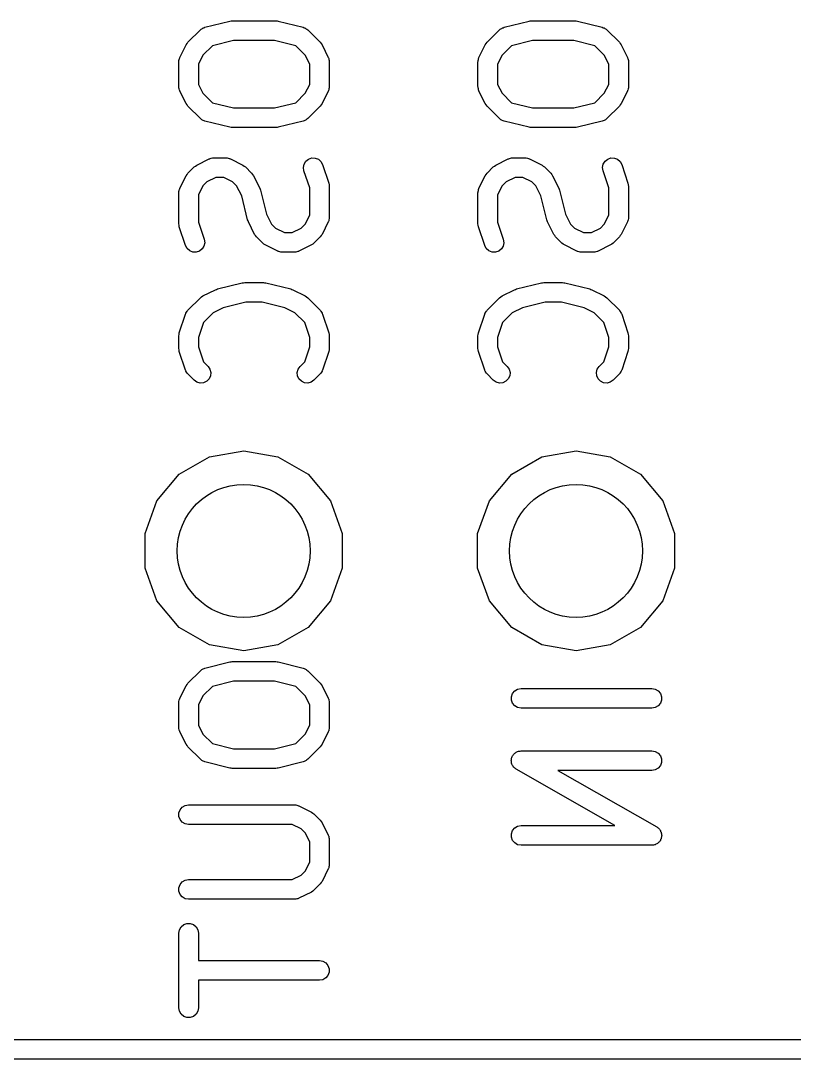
# Model space of a CAD drawing. Extents: x 25 to 326, y -201 to -21.
# Drawn here: x 69.42 to 75.33, y -52.14 to -44.21 of the extents above; entities that cross this region are included whole.
import ezdxf

# ---------------------------------------------------------------- set-up
doc = ezdxf.new("R2010")
doc.units = 0
doc.header["$MEASUREMENT"] = 0
doc.layers.add('BLACK', color=7, linetype='CONTINUOUS')

msp = doc.modelspace()

# ---------------------------------------------------------------- linework, layer by layer
at = {"layer": 'Black'}
for p, q in [((71.0237, -44.2071), (71.0327, -44.2055)), ((71.0327, -44.2055), (71.366, -44.2055)), ((71.366, -44.2055), (71.3751, -44.2071)), ((73.3097, -44.2071), (73.3187, -44.2055)), ((73.3187, -44.2055), (73.652, -44.2055)), ((73.652, -44.2055), (73.6611, -44.2071)), ((70.694, -44.3703), (70.7892, -44.2751)), ((70.7892, -44.2751), (70.7951, -44.2709)), ((70.7951, -44.2709), (70.8003, -44.2659)), ((70.8003, -44.2659), (70.8057, -44.2635)), ((70.8057, -44.2635), (70.8105, -44.2601)), ((70.8105, -44.2601), (70.8175, -44.2583)), ((70.8175, -44.2583), (70.824, -44.2553)), ((70.824, -44.2553), (71.0145, -44.2077)), ((71.0145, -44.2077), (71.0237, -44.2071)), ((71.3751, -44.2071), (71.3842, -44.2077)), ((71.3842, -44.2077), (71.5747, -44.2553)), ((71.5747, -44.2553), (71.5813, -44.2583)), ((71.5813, -44.2583), (71.5882, -44.2601)), ((71.5882, -44.2601), (71.5931, -44.2635)), ((71.5931, -44.2635), (71.5985, -44.2659)), ((71.5985, -44.2659), (71.6037, -44.2709)), ((71.6037, -44.2709), (71.6096, -44.2751)), ((71.6096, -44.2751), (71.7048, -44.3703)), ((72.98, -44.3703), (73.0752, -44.2751)), ((73.0752, -44.2751), (73.0811, -44.2709)), ((73.0811, -44.2709), (73.0863, -44.2659)), ((73.0863, -44.2659), (73.0917, -44.2635)), ((73.0917, -44.2635), (73.0965, -44.2601)), ((73.0965, -44.2601), (73.1035, -44.2583)), ((73.1035, -44.2583), (73.11, -44.2553)), ((73.11, -44.2553), (73.3005, -44.2077)), ((73.3005, -44.2077), (73.3097, -44.2071)), ((73.6611, -44.2071), (73.6702, -44.2077)), ((73.6702, -44.2077), (73.8607, -44.2553)), ((73.8607, -44.2553), (73.8673, -44.2583)), ((73.8673, -44.2583), (73.8742, -44.2601)), ((73.8742, -44.2601), (73.8791, -44.2635)), ((73.8791, -44.2635), (73.8845, -44.2659)), ((73.8845, -44.2659), (73.8897, -44.2709)), ((73.8897, -44.2709), (73.8956, -44.2751)), ((73.8956, -44.2751), (73.9908, -44.3703)), ((71.0419, -44.3555), (70.8806, -44.3958)), ((71.3568, -44.3555), (71.0419, -44.3555)), ((71.5182, -44.3958), (71.3568, -44.3555)), ((73.3279, -44.3555), (73.1666, -44.3958)), ((73.6428, -44.3555), (73.3279, -44.3555)), ((73.8042, -44.3958), (73.6428, -44.3555)), ((70.6323, -44.485), (70.6799, -44.3898)), ((70.6799, -44.3898), (70.6871, -44.3801)), ((70.6871, -44.3801), (70.694, -44.3703)), ((70.8806, -44.3958), (70.8086, -44.4678)), ((71.5901, -44.4678), (71.5182, -44.3958)), ((71.7048, -44.3703), (71.7117, -44.3801)), ((71.7117, -44.3801), (71.7188, -44.3898)), ((71.7188, -44.3898), (71.7665, -44.485)), ((72.9183, -44.485), (72.9659, -44.3898)), ((72.9659, -44.3898), (72.9731, -44.3801)), ((72.9731, -44.3801), (72.98, -44.3703)), ((73.1666, -44.3958), (73.0946, -44.4678)), ((73.8761, -44.4678), (73.8042, -44.3958)), ((73.9908, -44.3703), (73.9977, -44.3801)), ((73.9977, -44.3801), (74.0048, -44.3898)), ((74.0048, -44.3898), (74.0525, -44.485)), ((70.6244, -44.5186), (70.6251, -44.5143)), ((70.6244, -44.709), (70.6244, -44.5186)), ((70.6249, -44.51), (70.6274, -44.5016)), ((70.6251, -44.5143), (70.6249, -44.51)), ((70.6274, -44.5016), (70.6289, -44.4929)), ((70.6289, -44.4929), (70.6311, -44.4892)), ((70.6311, -44.4892), (70.6323, -44.485)), ((70.8086, -44.4678), (70.7744, -44.5363)), ((71.6244, -44.5363), (71.5901, -44.4678)), ((71.7665, -44.485), (71.7677, -44.4892)), ((71.7677, -44.4892), (71.7699, -44.4929)), ((71.7699, -44.4929), (71.7714, -44.5016)), ((71.7714, -44.5016), (71.7739, -44.51)), ((71.7739, -44.51), (71.7736, -44.5143)), ((71.7736, -44.5143), (71.7744, -44.5186)), ((71.7744, -44.5186), (71.7744, -44.709)), ((72.9104, -44.5186), (72.9111, -44.5143)), ((72.9104, -44.709), (72.9104, -44.5186)), ((72.9109, -44.51), (72.9134, -44.5016)), ((72.9111, -44.5143), (72.9109, -44.51)), ((72.9134, -44.5016), (72.9149, -44.4929)), ((72.9149, -44.4929), (72.9171, -44.4892)), ((72.9171, -44.4892), (72.9183, -44.485)), ((73.0946, -44.4678), (73.0604, -44.5363)), ((73.9104, -44.5363), (73.8761, -44.4678)), ((74.0525, -44.485), (74.0537, -44.4892)), ((74.0537, -44.4892), (74.0559, -44.4929)), ((74.0559, -44.4929), (74.0574, -44.5016)), ((74.0574, -44.5016), (74.0599, -44.51)), ((74.0599, -44.51), (74.0596, -44.5143)), ((74.0596, -44.5143), (74.0604, -44.5186)), ((74.0604, -44.5186), (74.0604, -44.709)), ((70.7744, -44.5363), (70.7744, -44.6913)), ((71.6244, -44.6913), (71.6244, -44.5363)), ((73.0604, -44.5363), (73.0604, -44.6913)), ((73.9104, -44.6913), (73.9104, -44.5363)), ((70.6251, -44.7133), (70.6244, -44.709)), ((70.6249, -44.7176), (70.6251, -44.7133)), ((70.6274, -44.726), (70.6249, -44.7176)), ((70.6289, -44.7347), (70.6274, -44.726)), ((70.6311, -44.7384), (70.6289, -44.7347)), ((70.6323, -44.7426), (70.6311, -44.7384)), ((70.6799, -44.8378), (70.6323, -44.7426)), ((70.7744, -44.6913), (70.8086, -44.7599)), ((70.8086, -44.7599), (70.8806, -44.8318)), ((71.5182, -44.8318), (71.5901, -44.7599)), ((71.5901, -44.7599), (71.6244, -44.6913)), ((71.7665, -44.7426), (71.7188, -44.8378)), ((71.7677, -44.7384), (71.7665, -44.7426)), ((71.7699, -44.7347), (71.7677, -44.7384)), ((71.7714, -44.726), (71.7699, -44.7347)), ((71.7739, -44.7176), (71.7714, -44.726)), ((71.7744, -44.709), (71.7736, -44.7133)), ((71.7736, -44.7133), (71.7739, -44.7176)), ((72.9111, -44.7133), (72.9104, -44.709)), ((72.9109, -44.7176), (72.9111, -44.7133)), ((72.9134, -44.726), (72.9109, -44.7176)), ((72.9149, -44.7347), (72.9134, -44.726)), ((72.9171, -44.7384), (72.9149, -44.7347)), ((72.9183, -44.7426), (72.9171, -44.7384)), ((72.9659, -44.8378), (72.9183, -44.7426)), ((73.0604, -44.6913), (73.0946, -44.7599)), ((73.0946, -44.7599), (73.1666, -44.8318)), ((73.8042, -44.8318), (73.8761, -44.7599)), ((73.8761, -44.7599), (73.9104, -44.6913)), ((74.0525, -44.7426), (74.0048, -44.8378)), ((74.0537, -44.7384), (74.0525, -44.7426)), ((74.0559, -44.7347), (74.0537, -44.7384)), ((74.0574, -44.726), (74.0559, -44.7347)), ((74.0599, -44.7176), (74.0574, -44.726)), ((74.0604, -44.709), (74.0596, -44.7133)), ((74.0596, -44.7133), (74.0599, -44.7176)), ((70.6871, -44.8475), (70.6799, -44.8378)), ((70.8806, -44.8318), (71.0419, -44.8721)), ((71.3568, -44.8721), (71.5182, -44.8318)), ((71.7188, -44.8378), (71.7117, -44.8475)), ((72.9731, -44.8475), (72.9659, -44.8378)), ((73.1666, -44.8318), (73.3279, -44.8721)), ((73.6428, -44.8721), (73.8042, -44.8318)), ((74.0048, -44.8378), (73.9977, -44.8475)), ((70.694, -44.8573), (70.6871, -44.8475)), ((70.7892, -44.9526), (70.694, -44.8573)), ((71.0419, -44.8721), (71.3568, -44.8721)), ((71.7048, -44.8573), (71.6096, -44.9526)), ((71.7117, -44.8475), (71.7048, -44.8573)), ((72.98, -44.8573), (72.9731, -44.8475)), ((73.0752, -44.9526), (72.98, -44.8573)), ((73.3279, -44.8721), (73.6428, -44.8721)), ((73.9908, -44.8573), (73.8956, -44.9526)), ((73.9977, -44.8475), (73.9908, -44.8573)), ((70.7951, -44.9567), (70.7892, -44.9526)), ((70.8003, -44.9617), (70.7951, -44.9567)), ((70.8057, -44.9641), (70.8003, -44.9617)), ((70.8105, -44.9675), (70.8057, -44.9641)), ((70.8175, -44.9694), (70.8105, -44.9675)), ((70.824, -44.9723), (70.8175, -44.9694)), ((71.0145, -45.0199), (70.824, -44.9723)), ((71.5747, -44.9723), (71.3842, -45.0199)), ((71.5813, -44.9694), (71.5747, -44.9723)), ((71.5882, -44.9675), (71.5813, -44.9694)), ((71.5931, -44.9641), (71.5882, -44.9675)), ((71.5985, -44.9617), (71.5931, -44.9641)), ((71.6037, -44.9567), (71.5985, -44.9617)), ((71.6096, -44.9526), (71.6037, -44.9567)), ((73.0811, -44.9567), (73.0752, -44.9526)), ((73.0863, -44.9617), (73.0811, -44.9567)), ((73.0917, -44.9641), (73.0863, -44.9617)), ((73.0965, -44.9675), (73.0917, -44.9641)), ((73.1035, -44.9694), (73.0965, -44.9675)), ((73.11, -44.9723), (73.1035, -44.9694)), ((73.3005, -45.0199), (73.11, -44.9723)), ((73.8607, -44.9723), (73.6702, -45.0199)), ((73.8673, -44.9694), (73.8607, -44.9723)), ((73.8742, -44.9675), (73.8673, -44.9694)), ((73.8791, -44.9641), (73.8742, -44.9675)), ((73.8845, -44.9617), (73.8791, -44.9641)), ((73.8897, -44.9567), (73.8845, -44.9617)), ((73.8956, -44.9526), (73.8897, -44.9567)), ((71.0237, -45.0206), (71.0145, -45.0199)), ((71.0327, -45.0221), (71.0237, -45.0206)), ((71.366, -45.0221), (71.0327, -45.0221)), ((71.3751, -45.0206), (71.366, -45.0221)), ((71.3842, -45.0199), (71.3751, -45.0206)), ((73.3097, -45.0206), (73.3005, -45.0199)), ((73.3187, -45.0221), (73.3097, -45.0206)), ((73.652, -45.0221), (73.3187, -45.0221)), ((73.6611, -45.0206), (73.652, -45.0221)), ((73.6702, -45.0199), (73.6611, -45.0206)), ((70.7416, -45.3227), (70.7514, -45.3158)), ((70.7514, -45.3158), (70.7611, -45.3086)), ((70.7611, -45.3086), (70.8563, -45.261)), ((70.8563, -45.261), (70.8605, -45.2598)), ((70.8605, -45.2598), (70.8642, -45.2576)), ((70.8642, -45.2576), (70.8729, -45.2561)), ((70.8729, -45.2561), (70.8813, -45.2536)), ((70.8813, -45.2536), (70.8856, -45.2538)), ((70.8856, -45.2538), (70.8899, -45.2531)), ((70.8899, -45.2531), (70.9851, -45.2531)), ((70.9851, -45.2531), (70.9894, -45.2538)), ((70.9894, -45.2538), (70.9937, -45.2536)), ((70.9937, -45.2536), (71.0021, -45.2561)), ((71.0021, -45.2561), (71.0107, -45.2576)), ((71.0107, -45.2576), (71.0145, -45.2598)), ((71.0145, -45.2598), (71.0186, -45.261)), ((71.0186, -45.261), (71.1139, -45.3086)), ((71.1139, -45.3086), (71.1235, -45.3158)), ((71.1235, -45.3158), (71.1334, -45.3227)), ((71.5768, -45.326), (71.582, -45.3005)), ((71.582, -45.3005), (71.5956, -45.2783)), ((71.5956, -45.2783), (71.616, -45.2621)), ((71.616, -45.2621), (71.6408, -45.2539)), ((71.6408, -45.2539), (71.6668, -45.2546)), ((71.6668, -45.2546), (71.691, -45.2642)), ((71.691, -45.2642), (71.7105, -45.2815)), ((71.7105, -45.2815), (71.7229, -45.3044)), ((71.7229, -45.3044), (71.7705, -45.4472)), ((73.0276, -45.3227), (73.0374, -45.3158)), ((73.0374, -45.3158), (73.0471, -45.3086)), ((73.0471, -45.3086), (73.1423, -45.261)), ((73.1423, -45.261), (73.1465, -45.2598)), ((73.1465, -45.2598), (73.1502, -45.2576)), ((73.1502, -45.2576), (73.1589, -45.2561)), ((73.1589, -45.2561), (73.1673, -45.2536)), ((73.1673, -45.2536), (73.1716, -45.2538)), ((73.1716, -45.2538), (73.1759, -45.2531)), ((73.1759, -45.2531), (73.2711, -45.2531)), ((73.2711, -45.2531), (73.2754, -45.2538)), ((73.2754, -45.2538), (73.2797, -45.2536)), ((73.2797, -45.2536), (73.2881, -45.2561)), ((73.2881, -45.2561), (73.2967, -45.2576)), ((73.2967, -45.2576), (73.3005, -45.2598)), ((73.3005, -45.2598), (73.3046, -45.261)), ((73.3046, -45.261), (73.3999, -45.3086)), ((73.3999, -45.3086), (73.4095, -45.3158)), ((73.4095, -45.3158), (73.4194, -45.3227)), ((73.8628, -45.326), (73.868, -45.3005)), ((73.868, -45.3005), (73.8816, -45.2783)), ((73.8816, -45.2783), (73.902, -45.2621)), ((73.902, -45.2621), (73.9268, -45.2539)), ((73.9268, -45.2539), (73.9528, -45.2546)), ((73.9528, -45.2546), (73.977, -45.2642)), ((73.977, -45.2642), (73.9965, -45.2815)), ((73.9965, -45.2815), (74.0089, -45.3044)), ((74.0089, -45.3044), (74.0565, -45.4472)), ((70.6323, -45.485), (70.6799, -45.3898)), ((70.6799, -45.3898), (70.6871, -45.3801)), ((70.6871, -45.3801), (70.694, -45.3703)), ((70.694, -45.3703), (70.7416, -45.3227)), ((71.1334, -45.3227), (71.181, -45.3703)), ((71.181, -45.3703), (71.1879, -45.3801)), ((71.1879, -45.3801), (71.195, -45.3898)), ((71.195, -45.3898), (71.2427, -45.485)), ((71.5806, -45.3518), (71.5768, -45.326)), ((71.6244, -45.4831), (71.5806, -45.3518)), ((72.9183, -45.485), (72.9659, -45.3898)), ((72.9659, -45.3898), (72.9731, -45.3801)), ((72.9731, -45.3801), (72.98, -45.3703)), ((72.98, -45.3703), (73.0276, -45.3227)), ((73.4194, -45.3227), (73.467, -45.3703)), ((73.467, -45.3703), (73.4739, -45.3801)), ((73.4739, -45.3801), (73.481, -45.3898)), ((73.481, -45.3898), (73.5287, -45.485)), ((73.8666, -45.3518), (73.8628, -45.326)), ((73.9104, -45.4831), (73.8666, -45.3518)), ((70.8086, -45.4678), (70.7744, -45.5363)), ((70.839, -45.4374), (70.8086, -45.4678)), ((70.9076, -45.4031), (70.839, -45.4374)), ((70.9674, -45.4031), (70.9076, -45.4031)), ((71.0359, -45.4374), (70.9674, -45.4031)), ((71.0663, -45.4678), (71.0359, -45.4374)), ((71.1048, -45.5447), (71.0663, -45.4678)), ((71.7705, -45.4472), (71.7723, -45.4591)), ((71.7723, -45.4591), (71.7744, -45.471)), ((71.7744, -45.471), (71.7744, -45.709)), ((73.0946, -45.4678), (73.0604, -45.5363)), ((73.125, -45.4374), (73.0946, -45.4678)), ((73.1936, -45.4031), (73.125, -45.4374)), ((73.2534, -45.4031), (73.1936, -45.4031)), ((73.3219, -45.4374), (73.2534, -45.4031)), ((73.3523, -45.4678), (73.3219, -45.4374)), ((73.3908, -45.5447), (73.3523, -45.4678)), ((74.0565, -45.4472), (74.0583, -45.4591)), ((74.0583, -45.4591), (74.0604, -45.471)), ((74.0604, -45.471), (74.0604, -45.709)), ((70.6244, -45.5186), (70.6251, -45.5143)), ((70.6244, -45.7567), (70.6244, -45.5186)), ((70.6249, -45.51), (70.6274, -45.5016)), ((70.6251, -45.5143), (70.6249, -45.51)), ((70.6274, -45.5016), (70.6289, -45.4929)), ((70.6289, -45.4929), (70.6311, -45.4892)), ((70.6311, -45.4892), (70.6323, -45.485)), ((70.7744, -45.5363), (70.7744, -45.7445)), ((71.1504, -45.7272), (71.1048, -45.5447)), ((71.2427, -45.485), (71.245, -45.4929)), ((71.245, -45.4929), (71.2483, -45.5004)), ((71.2483, -45.5004), (71.294, -45.6829)), ((71.6244, -45.6913), (71.6244, -45.4831)), ((72.9104, -45.5186), (72.9111, -45.5143)), ((72.9104, -45.7567), (72.9104, -45.5186)), ((72.9109, -45.51), (72.9134, -45.5016)), ((72.9111, -45.5143), (72.9109, -45.51)), ((72.9134, -45.5016), (72.9149, -45.4929)), ((72.9149, -45.4929), (72.9171, -45.4892)), ((72.9171, -45.4892), (72.9183, -45.485)), ((73.0604, -45.5363), (73.0604, -45.7445)), ((73.4364, -45.7272), (73.3908, -45.5447)), ((73.5287, -45.485), (73.531, -45.4929)), ((73.531, -45.4929), (73.5343, -45.5004)), ((73.5343, -45.5004), (73.58, -45.6829)), ((73.9104, -45.6913), (73.9104, -45.4831)), ((71.294, -45.6829), (71.3324, -45.7599)), ((71.5901, -45.7599), (71.6244, -45.6913)), ((71.7744, -45.709), (71.7736, -45.7133)), ((71.7736, -45.7133), (71.7739, -45.7176)), ((73.58, -45.6829), (73.6184, -45.7599)), ((73.8761, -45.7599), (73.9104, -45.6913)), ((74.0604, -45.709), (74.0596, -45.7133)), ((74.0596, -45.7133), (74.0599, -45.7176)), ((70.6265, -45.7685), (70.6244, -45.7567)), ((70.6282, -45.7804), (70.6265, -45.7685)), ((70.6758, -45.9232), (70.6282, -45.7804)), ((70.7744, -45.7445), (70.8182, -45.8758)), ((71.1538, -45.7347), (71.1504, -45.7272)), ((71.1561, -45.7426), (71.1538, -45.7347)), ((71.2037, -45.8378), (71.1561, -45.7426)), ((71.3324, -45.7599), (71.3629, -45.7903)), ((71.3629, -45.7903), (71.4314, -45.8245)), ((71.4912, -45.8245), (71.5597, -45.7903)), ((71.5597, -45.7903), (71.5901, -45.7599)), ((71.7665, -45.7426), (71.7188, -45.8378)), ((71.7677, -45.7384), (71.7665, -45.7426)), ((71.7699, -45.7347), (71.7677, -45.7384)), ((71.7714, -45.726), (71.7699, -45.7347)), ((71.7739, -45.7176), (71.7714, -45.726)), ((72.9125, -45.7685), (72.9104, -45.7567)), ((72.9142, -45.7804), (72.9125, -45.7685)), ((72.9618, -45.9232), (72.9142, -45.7804)), ((73.0604, -45.7445), (73.1042, -45.8758)), ((73.4398, -45.7347), (73.4364, -45.7272)), ((73.4421, -45.7426), (73.4398, -45.7347)), ((73.4897, -45.8378), (73.4421, -45.7426)), ((73.6184, -45.7599), (73.6489, -45.7903)), ((73.6489, -45.7903), (73.7174, -45.8245)), ((73.7772, -45.8245), (73.8457, -45.7903)), ((73.8457, -45.7903), (73.8761, -45.7599)), ((74.0525, -45.7426), (74.0048, -45.8378)), ((74.0537, -45.7384), (74.0525, -45.7426)), ((74.0559, -45.7347), (74.0537, -45.7384)), ((74.0574, -45.726), (74.0559, -45.7347)), ((74.0599, -45.7176), (74.0574, -45.726)), ((71.2109, -45.8475), (71.2037, -45.8378)), ((71.2178, -45.8573), (71.2109, -45.8475)), ((71.2654, -45.9049), (71.2178, -45.8573)), ((71.4314, -45.8245), (71.4912, -45.8245)), ((71.7048, -45.8573), (71.6572, -45.9049)), ((71.7117, -45.8475), (71.7048, -45.8573)), ((71.7188, -45.8378), (71.7117, -45.8475)), ((73.4969, -45.8475), (73.4897, -45.8378)), ((73.5038, -45.8573), (73.4969, -45.8475)), ((73.5514, -45.9049), (73.5038, -45.8573)), ((73.7174, -45.8245), (73.7772, -45.8245)), ((73.9908, -45.8573), (73.9432, -45.9049)), ((73.9977, -45.8475), (73.9908, -45.8573)), ((74.0048, -45.8378), (73.9977, -45.8475)), ((70.6883, -45.9461), (70.6758, -45.9232)), ((70.7077, -45.9634), (70.6883, -45.9461)), ((70.8031, -45.9493), (70.7827, -45.9655)), ((70.8167, -45.9271), (70.8031, -45.9493)), ((70.822, -45.9016), (70.8167, -45.9271)), ((70.8182, -45.8758), (70.822, -45.9016)), ((71.2752, -45.9118), (71.2654, -45.9049)), ((71.2849, -45.919), (71.2752, -45.9118)), ((71.3801, -45.9666), (71.2849, -45.919)), ((71.6377, -45.919), (71.5424, -45.9666)), ((71.6473, -45.9118), (71.6377, -45.919)), ((71.6572, -45.9049), (71.6473, -45.9118)), ((72.9743, -45.9461), (72.9618, -45.9232)), ((72.9937, -45.9634), (72.9743, -45.9461)), ((73.0891, -45.9493), (73.0687, -45.9655)), ((73.1028, -45.9271), (73.0891, -45.9493)), ((73.108, -45.9016), (73.1028, -45.9271)), ((73.1042, -45.8758), (73.108, -45.9016)), ((73.5612, -45.9118), (73.5514, -45.9049)), ((73.5709, -45.919), (73.5612, -45.9118)), ((73.6661, -45.9666), (73.5709, -45.919)), ((73.9237, -45.919), (73.8284, -45.9666)), ((73.9333, -45.9118), (73.9237, -45.919)), ((73.9432, -45.9049), (73.9333, -45.9118)), ((70.732, -45.973), (70.7077, -45.9634)), ((70.758, -45.9737), (70.732, -45.973)), ((70.7827, -45.9655), (70.758, -45.9737)), ((71.3843, -45.9678), (71.3801, -45.9666)), ((71.388, -45.97), (71.3843, -45.9678)), ((71.3967, -45.9715), (71.388, -45.97)), ((71.4051, -45.974), (71.3967, -45.9715)), ((71.4094, -45.9738), (71.4051, -45.974)), ((71.4137, -45.9745), (71.4094, -45.9738)), ((71.5089, -45.9745), (71.4137, -45.9745)), ((71.5132, -45.9738), (71.5089, -45.9745)), ((71.5175, -45.974), (71.5132, -45.9738)), ((71.5259, -45.9715), (71.5175, -45.974)), ((71.5346, -45.97), (71.5259, -45.9715)), ((71.5383, -45.9678), (71.5346, -45.97)), ((71.5424, -45.9666), (71.5383, -45.9678)), ((73.018, -45.973), (72.9937, -45.9634)), ((73.044, -45.9737), (73.018, -45.973)), ((73.0687, -45.9655), (73.044, -45.9737)), ((73.6703, -45.9678), (73.6661, -45.9666)), ((73.674, -45.97), (73.6703, -45.9678)), ((73.6827, -45.9715), (73.674, -45.97)), ((73.6911, -45.974), (73.6827, -45.9715)), ((73.6954, -45.9738), (73.6911, -45.974)), ((73.6997, -45.9745), (73.6954, -45.9738)), ((73.7949, -45.9745), (73.6997, -45.9745)), ((73.7992, -45.9738), (73.7949, -45.9745)), ((73.8035, -45.974), (73.7992, -45.9738)), ((73.8119, -45.9715), (73.8035, -45.974)), ((73.8206, -45.97), (73.8119, -45.9715)), ((73.8243, -45.9678), (73.8206, -45.97)), ((73.8284, -45.9666), (73.8243, -45.9678)), ((70.8087, -46.3086), (70.9039, -46.261)), ((70.9039, -46.261), (70.9118, -46.2587)), ((70.9118, -46.2587), (70.9193, -46.2553)), ((70.9193, -46.2553), (71.1098, -46.2077)), ((71.1098, -46.2077), (71.1189, -46.2071)), ((71.1189, -46.2071), (71.128, -46.2055)), ((71.128, -46.2055), (71.2708, -46.2055)), ((71.2708, -46.2055), (71.2798, -46.2071)), ((71.2798, -46.2071), (71.289, -46.2077)), ((71.289, -46.2077), (71.4795, -46.2553)), ((71.4795, -46.2553), (71.487, -46.2587)), ((71.487, -46.2587), (71.4948, -46.261)), ((71.4948, -46.261), (71.5901, -46.3086)), ((73.0947, -46.3086), (73.1899, -46.261)), ((73.1899, -46.261), (73.1978, -46.2587)), ((73.1978, -46.2587), (73.2053, -46.2553)), ((73.2053, -46.2553), (73.3958, -46.2077)), ((73.3958, -46.2077), (73.4049, -46.2071)), ((73.4049, -46.2071), (73.414, -46.2055)), ((73.414, -46.2055), (73.5568, -46.2055)), ((73.5568, -46.2055), (73.5658, -46.2071)), ((73.5658, -46.2071), (73.575, -46.2077)), ((73.575, -46.2077), (73.7655, -46.2553)), ((73.7655, -46.2553), (73.773, -46.2587)), ((73.773, -46.2587), (73.7808, -46.261)), ((73.7808, -46.261), (73.8761, -46.3086)), ((70.694, -46.4179), (70.7892, -46.3227)), ((70.7892, -46.3227), (70.799, -46.3158)), ((70.799, -46.3158), (70.8087, -46.3086)), ((71.5901, -46.3086), (71.5997, -46.3158)), ((71.5997, -46.3158), (71.6096, -46.3227)), ((71.6096, -46.3227), (71.7048, -46.4179)), ((72.98, -46.4179), (73.0752, -46.3227)), ((73.0752, -46.3227), (73.085, -46.3158)), ((73.085, -46.3158), (73.0947, -46.3086)), ((73.8761, -46.3086), (73.8857, -46.3158)), ((73.8857, -46.3158), (73.8956, -46.3227)), ((73.8956, -46.3227), (73.9908, -46.4179)), ((70.6841, -46.4321), (70.6883, -46.4243)), ((70.6883, -46.4243), (70.6915, -46.4215)), ((70.6915, -46.4215), (70.694, -46.4179)), ((70.9637, -46.3989), (70.8867, -46.4374)), ((71.1372, -46.3555), (70.9637, -46.3989)), ((71.2616, -46.3555), (71.1372, -46.3555)), ((71.4351, -46.3989), (71.2616, -46.3555)), ((71.5121, -46.4374), (71.4351, -46.3989)), ((71.7048, -46.4179), (71.7073, -46.4215)), ((71.7073, -46.4215), (71.7105, -46.4243)), ((71.7105, -46.4243), (71.7147, -46.4321)), ((72.9701, -46.4321), (72.9743, -46.4243)), ((72.9743, -46.4243), (72.9775, -46.4215)), ((72.9775, -46.4215), (72.98, -46.4179)), ((73.2497, -46.3989), (73.1727, -46.4374)), ((73.4232, -46.3555), (73.2497, -46.3989)), ((73.5476, -46.3555), (73.4232, -46.3555)), ((73.7211, -46.3989), (73.5476, -46.3555)), ((73.7981, -46.4374), (73.7211, -46.3989)), ((73.9908, -46.4179), (73.9933, -46.4215)), ((73.9933, -46.4215), (73.9965, -46.4243)), ((73.9965, -46.4243), (74.0007, -46.4321)), ((70.6282, -46.5901), (70.6758, -46.4472)), ((70.6758, -46.4472), (70.6779, -46.4434)), ((70.6779, -46.4434), (70.679, -46.4393)), ((70.679, -46.4393), (70.6841, -46.4321)), ((70.8867, -46.4374), (70.8126, -46.5115)), ((71.5862, -46.5115), (71.5121, -46.4374)), ((71.7147, -46.4321), (71.7197, -46.4393)), ((71.7197, -46.4393), (71.7209, -46.4434)), ((71.7209, -46.4434), (71.7229, -46.4472)), ((71.7229, -46.4472), (71.7705, -46.5901)), ((72.9142, -46.5901), (72.9618, -46.4472)), ((72.9618, -46.4472), (72.9639, -46.4434)), ((72.9639, -46.4434), (72.965, -46.4393)), ((72.965, -46.4393), (72.9701, -46.4321)), ((73.1727, -46.4374), (73.0986, -46.5115)), ((73.8722, -46.5115), (73.7981, -46.4374)), ((74.0007, -46.4321), (74.0057, -46.4393)), ((74.0057, -46.4393), (74.0069, -46.4434)), ((74.0069, -46.4434), (74.0089, -46.4472)), ((74.0089, -46.4472), (74.0565, -46.5901)), ((70.8126, -46.5115), (70.7744, -46.626)), ((71.6244, -46.626), (71.5862, -46.5115)), ((73.0986, -46.5115), (73.0604, -46.626)), ((73.9104, -46.626), (73.8722, -46.5115)), ((70.6244, -46.6138), (70.6265, -46.602)), ((70.6244, -46.709), (70.6244, -46.6138)), ((70.6265, -46.602), (70.6282, -46.5901)), ((70.7744, -46.626), (70.7744, -46.6969)), ((71.6244, -46.6969), (71.6244, -46.626)), ((71.7705, -46.5901), (71.7723, -46.602)), ((71.7723, -46.602), (71.7744, -46.6138)), ((71.7744, -46.6138), (71.7744, -46.709)), ((72.9104, -46.6138), (72.9125, -46.602)), ((72.9104, -46.709), (72.9104, -46.6138)), ((72.9125, -46.602), (72.9142, -46.5901)), ((73.0604, -46.626), (73.0604, -46.6969)), ((73.9104, -46.6969), (73.9104, -46.626)), ((74.0565, -46.5901), (74.0583, -46.602)), ((74.0583, -46.602), (74.0604, -46.6138)), ((74.0604, -46.6138), (74.0604, -46.709)), ((70.6265, -46.7209), (70.6244, -46.709)), ((70.6282, -46.7328), (70.6265, -46.7209)), ((70.6758, -46.8756), (70.6282, -46.7328)), ((70.7744, -46.6969), (70.8126, -46.8114)), ((71.5862, -46.8114), (71.6244, -46.6969)), ((71.7705, -46.7328), (71.7229, -46.8756)), ((71.7723, -46.7209), (71.7705, -46.7328)), ((71.7744, -46.709), (71.7723, -46.7209)), ((72.9125, -46.7209), (72.9104, -46.709)), ((72.9142, -46.7328), (72.9125, -46.7209)), ((72.9618, -46.8756), (72.9142, -46.7328)), ((73.0604, -46.6969), (73.0986, -46.8114)), ((73.8722, -46.8114), (73.9104, -46.6969)), ((74.0565, -46.7328), (74.0089, -46.8756)), ((74.0583, -46.7209), (74.0565, -46.7328)), ((74.0604, -46.709), (74.0583, -46.7209)), ((70.8126, -46.8114), (70.8477, -46.8465)), ((71.5511, -46.8465), (71.5862, -46.8114)), ((73.0986, -46.8114), (73.1337, -46.8465)), ((73.8371, -46.8465), (73.8722, -46.8114)), ((70.6779, -46.8794), (70.6758, -46.8756)), ((70.679, -46.8836), (70.6779, -46.8794)), ((70.6841, -46.8908), (70.679, -46.8836)), ((70.6883, -46.8985), (70.6841, -46.8908)), ((70.6915, -46.9014), (70.6883, -46.8985)), ((70.694, -46.9049), (70.6915, -46.9014)), ((70.8477, -46.8465), (70.8626, -46.8678)), ((70.8626, -46.8678), (70.8693, -46.893)), ((70.8693, -46.893), (70.8671, -46.9189)), ((71.5294, -46.893), (71.5362, -46.8678)), ((71.5317, -46.9189), (71.5294, -46.893)), ((71.5362, -46.8678), (71.5511, -46.8465)), ((71.7073, -46.9014), (71.7048, -46.9049)), ((71.7105, -46.8985), (71.7073, -46.9014)), ((71.7147, -46.8908), (71.7105, -46.8985)), ((71.7197, -46.8836), (71.7147, -46.8908)), ((71.7209, -46.8794), (71.7197, -46.8836)), ((71.7229, -46.8756), (71.7209, -46.8794)), ((72.9639, -46.8794), (72.9618, -46.8756)), ((72.965, -46.8836), (72.9639, -46.8794)), ((72.9701, -46.8908), (72.965, -46.8836)), ((72.9743, -46.8985), (72.9701, -46.8908)), ((72.9775, -46.9014), (72.9743, -46.8985)), ((72.98, -46.9049), (72.9775, -46.9014)), ((73.1337, -46.8465), (73.1486, -46.8678)), ((73.1486, -46.8678), (73.1553, -46.893)), ((73.1553, -46.893), (73.1531, -46.9189)), ((73.8154, -46.893), (73.8222, -46.8678)), ((73.8177, -46.9189), (73.8154, -46.893)), ((73.8222, -46.8678), (73.8371, -46.8465)), ((73.9933, -46.9014), (73.9908, -46.9049)), ((73.9965, -46.8985), (73.9933, -46.9014)), ((74.0007, -46.8908), (73.9965, -46.8985)), ((74.0057, -46.8836), (74.0007, -46.8908)), ((74.0069, -46.8794), (74.0057, -46.8836)), ((74.0089, -46.8756), (74.0069, -46.8794)), ((70.7416, -46.9526), (70.694, -46.9049)), ((70.7629, -46.9675), (70.7416, -46.9526)), ((70.7881, -46.9742), (70.7629, -46.9675)), ((70.814, -46.972), (70.7881, -46.9742)), ((70.8376, -46.961), (70.814, -46.972)), ((70.8561, -46.9425), (70.8376, -46.961)), ((70.8671, -46.9189), (70.8561, -46.9425)), ((71.5427, -46.9425), (71.5317, -46.9189)), ((71.5611, -46.961), (71.5427, -46.9425)), ((71.5847, -46.972), (71.5611, -46.961)), ((71.6107, -46.9742), (71.5847, -46.972)), ((71.6358, -46.9675), (71.6107, -46.9742)), ((71.6572, -46.9526), (71.6358, -46.9675)), ((71.7048, -46.9049), (71.6572, -46.9526)), ((73.0276, -46.9526), (72.98, -46.9049)), ((73.0489, -46.9675), (73.0276, -46.9526)), ((73.0741, -46.9742), (73.0489, -46.9675)), ((73.1, -46.972), (73.0741, -46.9742)), ((73.1236, -46.961), (73.1, -46.972)), ((73.1421, -46.9425), (73.1236, -46.961)), ((73.1531, -46.9189), (73.1421, -46.9425)), ((73.8287, -46.9425), (73.8177, -46.9189)), ((73.8471, -46.961), (73.8287, -46.9425)), ((73.8707, -46.972), (73.8471, -46.961)), ((73.8967, -46.9742), (73.8707, -46.972)), ((73.9218, -46.9675), (73.8967, -46.9742)), ((73.9432, -46.9526), (73.9218, -46.9675)), ((73.9908, -46.9049), (73.9432, -46.9526)), ((70.6283, -47.671), (70.8584, -47.5382)), ((70.8584, -47.5382), (71.12, -47.4921)), ((71.12, -47.4921), (71.3816, -47.5382)), ((71.3816, -47.5382), (71.6117, -47.671)), ((73.1683, -47.671), (73.3984, -47.5382)), ((73.3984, -47.5382), (73.66, -47.4921)), ((73.66, -47.4921), (73.9216, -47.5382)), ((73.9216, -47.5382), (74.1517, -47.671)), ((70.4576, -47.8745), (70.6283, -47.671)), ((71.6117, -47.671), (71.7824, -47.8745)), ((72.9976, -47.8745), (73.1683, -47.671)), ((74.1517, -47.671), (74.3224, -47.8745)), ((70.3667, -48.1242), (70.4576, -47.8745)), ((71.7824, -47.8745), (71.8733, -48.1242)), ((72.9067, -48.1242), (72.9976, -47.8745)), ((74.3224, -47.8745), (74.4133, -48.1242)), ((70.3667, -48.3898), (70.3667, -48.1242)), ((71.8733, -48.1242), (71.8733, -48.3898)), ((72.9067, -48.3898), (72.9067, -48.1242)), ((74.4133, -48.1242), (74.4133, -48.3898)), ((70.4576, -48.6395), (70.3667, -48.3898)), ((71.8733, -48.3898), (71.7824, -48.6395)), ((72.9976, -48.6395), (72.9067, -48.3898)), ((74.4133, -48.3898), (74.3224, -48.6395)), ((70.6283, -48.843), (70.4576, -48.6395)), ((71.7824, -48.6395), (71.6117, -48.843)), ((73.1683, -48.843), (72.9976, -48.6395)), ((74.3224, -48.6395), (74.1517, -48.843)), ((70.8584, -48.9758), (70.6283, -48.843)), ((71.6117, -48.843), (71.3816, -48.9758)), ((73.3984, -48.9758), (73.1683, -48.843)), ((74.1517, -48.843), (73.9216, -48.9758)), ((71.12, -49.0219), (70.8584, -48.9758)), ((71.3816, -48.9758), (71.12, -49.0219)), ((73.66, -49.0219), (73.3984, -48.9758)), ((73.9216, -48.9758), (73.66, -49.0219)), ((70.824, -49.1528), (71.0145, -49.1051)), ((71.0145, -49.1051), (71.0237, -49.1045)), ((71.0237, -49.1045), (71.0327, -49.1029)), ((71.0327, -49.1029), (71.366, -49.1029)), ((71.366, -49.1029), (71.3751, -49.1045)), ((71.3751, -49.1045), (71.3842, -49.1051)), ((71.3842, -49.1051), (71.5747, -49.1528)), ((70.694, -49.2677), (70.7892, -49.1725)), ((70.7892, -49.1725), (70.7951, -49.1684)), ((70.7951, -49.1684), (70.8003, -49.1634)), ((70.8003, -49.1634), (70.8057, -49.161)), ((70.8057, -49.161), (70.8105, -49.1576)), ((70.8105, -49.1576), (70.8175, -49.1557)), ((70.8175, -49.1557), (70.824, -49.1528)), ((71.5747, -49.1528), (71.5813, -49.1557)), ((71.5813, -49.1557), (71.5882, -49.1576)), ((71.5882, -49.1576), (71.5931, -49.161)), ((71.5931, -49.161), (71.5985, -49.1634)), ((71.5985, -49.1634), (71.6037, -49.1684)), ((71.6037, -49.1684), (71.6096, -49.1725)), ((71.6096, -49.1725), (71.7048, -49.2677)), ((70.6799, -49.2872), (70.6871, -49.2776)), ((70.6871, -49.2776), (70.694, -49.2677)), ((71.0419, -49.2529), (70.8806, -49.2932)), ((71.3568, -49.2529), (71.0419, -49.2529)), ((71.5182, -49.2932), (71.3568, -49.2529)), ((71.7048, -49.2677), (71.7117, -49.2776)), ((71.7117, -49.2776), (71.7188, -49.2872)), ((70.6323, -49.3825), (70.6799, -49.2872)), ((70.8806, -49.2932), (70.8086, -49.3652)), ((71.5901, -49.3652), (71.5182, -49.2932)), ((71.7188, -49.2872), (71.7665, -49.3825)), ((73.1655, -49.3712), (73.1744, -49.3467)), ((73.1744, -49.3467), (73.1912, -49.3267)), ((73.1912, -49.3267), (73.2137, -49.3137)), ((73.2137, -49.3137), (73.2394, -49.3092)), ((73.2394, -49.3092), (74.2394, -49.3092)), ((74.2394, -49.3092), (74.265, -49.3137)), ((74.265, -49.3137), (74.2876, -49.3267)), ((74.2876, -49.3267), (74.3043, -49.3467)), ((74.3043, -49.3467), (74.3132, -49.3712)), ((70.6244, -49.416), (70.6251, -49.4117)), ((70.6244, -49.6065), (70.6244, -49.416)), ((70.6249, -49.4074), (70.6274, -49.399)), ((70.6251, -49.4117), (70.6249, -49.4074)), ((70.6274, -49.399), (70.6289, -49.3903)), ((70.6289, -49.3903), (70.6311, -49.3866)), ((70.6311, -49.3866), (70.6323, -49.3825)), ((70.8086, -49.3652), (70.7744, -49.4337)), ((70.7744, -49.4337), (70.7744, -49.5888)), ((71.6244, -49.4337), (71.5901, -49.3652)), ((71.6244, -49.5888), (71.6244, -49.4337)), ((71.7665, -49.3825), (71.7677, -49.3866)), ((71.7677, -49.3866), (71.7699, -49.3903)), ((71.7699, -49.3903), (71.7714, -49.399)), ((71.7714, -49.399), (71.7739, -49.4074)), ((71.7739, -49.4074), (71.7736, -49.4117)), ((71.7736, -49.4117), (71.7744, -49.416)), ((71.7744, -49.416), (71.7744, -49.6065)), ((73.1655, -49.3972), (73.1655, -49.3712)), ((73.1744, -49.4217), (73.1655, -49.3972)), ((73.1912, -49.4416), (73.1744, -49.4217)), ((73.2137, -49.4547), (73.1912, -49.4416)), ((74.2876, -49.4416), (74.265, -49.4547)), ((74.3043, -49.4217), (74.2876, -49.4416)), ((74.3132, -49.3972), (74.3043, -49.4217)), ((74.3132, -49.3712), (74.3132, -49.3972)), ((73.2394, -49.4592), (73.2137, -49.4547)), ((74.2394, -49.4592), (73.2394, -49.4592)), ((74.265, -49.4547), (74.2394, -49.4592)), ((70.7744, -49.5888), (70.8086, -49.6573)), ((71.5901, -49.6573), (71.6244, -49.5888)), ((70.6251, -49.6107), (70.6244, -49.6065)), ((70.6249, -49.6151), (70.6251, -49.6107)), ((70.6274, -49.6235), (70.6249, -49.6151)), ((70.6289, -49.6321), (70.6274, -49.6235)), ((70.6311, -49.6359), (70.6289, -49.6321)), ((70.6323, -49.64), (70.6311, -49.6359)), ((70.6799, -49.7353), (70.6323, -49.64)), ((70.8086, -49.6573), (70.8806, -49.7292)), ((71.5182, -49.7292), (71.5901, -49.6573)), ((71.7665, -49.64), (71.7188, -49.7353)), ((71.7677, -49.6359), (71.7665, -49.64)), ((71.7699, -49.6321), (71.7677, -49.6359)), ((71.7714, -49.6235), (71.7699, -49.6321)), ((71.7739, -49.6151), (71.7714, -49.6235)), ((71.7744, -49.6065), (71.7736, -49.6107)), ((71.7736, -49.6107), (71.7739, -49.6151)), ((70.6871, -49.7449), (70.6799, -49.7353)), ((70.694, -49.7547), (70.6871, -49.7449)), ((70.7892, -49.85), (70.694, -49.7547)), ((70.8806, -49.7292), (71.0419, -49.7696)), ((71.3568, -49.7696), (71.5182, -49.7292)), ((71.7048, -49.7547), (71.6096, -49.85)), ((71.7117, -49.7449), (71.7048, -49.7547)), ((71.7188, -49.7353), (71.7117, -49.7449)), ((71.0419, -49.7696), (71.3568, -49.7696)), ((73.1677, -49.8413), (73.1688, -49.835)), ((73.1688, -49.835), (73.1721, -49.8292)), ((73.1721, -49.8292), (73.1744, -49.8229)), ((73.1744, -49.8229), (73.1785, -49.818)), ((73.1785, -49.818), (73.1817, -49.8124)), ((73.1817, -49.8124), (73.1868, -49.8081)), ((73.1868, -49.8081), (73.1912, -49.8029)), ((73.1912, -49.8029), (73.1967, -49.7997)), ((73.1967, -49.7997), (73.2016, -49.7956)), ((73.2016, -49.7956), (73.2079, -49.7933)), ((73.2079, -49.7933), (73.2137, -49.7899)), ((73.2137, -49.7899), (73.22, -49.7888)), ((73.22, -49.7888), (73.226, -49.7866)), ((73.226, -49.7866), (73.2328, -49.7865)), ((73.2328, -49.7865), (73.2394, -49.7854)), ((73.2394, -49.7854), (74.2394, -49.7854)), ((74.2394, -49.7854), (74.265, -49.7899)), ((74.265, -49.7899), (74.2876, -49.8029)), ((74.2876, -49.8029), (74.3043, -49.8229)), ((74.3043, -49.8229), (74.3132, -49.8474)), ((70.7951, -49.8541), (70.7892, -49.85)), ((70.8003, -49.8591), (70.7951, -49.8541)), ((70.8057, -49.8615), (70.8003, -49.8591)), ((70.8105, -49.8649), (70.8057, -49.8615)), ((70.8175, -49.8668), (70.8105, -49.8649)), ((70.824, -49.8697), (70.8175, -49.8668)), ((71.0145, -49.9173), (70.824, -49.8697)), ((71.0237, -49.918), (71.0145, -49.9173)), ((71.0327, -49.9196), (71.0237, -49.918)), ((71.366, -49.9196), (71.0327, -49.9196)), ((71.3751, -49.918), (71.366, -49.9196)), ((71.3842, -49.9173), (71.3751, -49.918)), ((71.5747, -49.8697), (71.3842, -49.9173)), ((71.5813, -49.8668), (71.5747, -49.8697)), ((71.5882, -49.8649), (71.5813, -49.8668)), ((71.5931, -49.8615), (71.5882, -49.8649)), ((71.5985, -49.8591), (71.5931, -49.8615)), ((71.6037, -49.8541), (71.5985, -49.8591)), ((71.6096, -49.85), (71.6037, -49.8541)), ((73.1644, -49.8607), (73.1655, -49.8541)), ((73.1655, -49.867), (73.1644, -49.8607)), ((73.1655, -49.8474), (73.1677, -49.8413)), ((73.1655, -49.8541), (73.1655, -49.8474)), ((73.1655, -49.8734), (73.1655, -49.867)), ((73.1678, -49.8797), (73.1655, -49.8734)), ((73.169, -49.8863), (73.1678, -49.8797)), ((73.1722, -49.8919), (73.169, -49.8863)), ((73.1744, -49.8979), (73.1722, -49.8919)), ((73.1788, -49.903), (73.1744, -49.8979)), ((73.1821, -49.9088), (73.1788, -49.903)), ((73.1871, -49.9129), (73.1821, -49.9088)), ((73.1912, -49.9178), (73.1871, -49.9129)), ((73.197, -49.9212), (73.1912, -49.9178)), ((74.2876, -49.9178), (74.265, -49.9309)), ((74.3043, -49.8979), (74.2876, -49.9178)), ((74.3132, -49.8734), (74.3043, -49.8979)), ((74.3132, -49.8474), (74.3132, -49.8734)), ((73.2022, -49.9255), (73.197, -49.9212)), ((73.957, -50.3568), (73.2022, -49.9255)), ((74.2394, -49.9354), (73.5218, -49.9354)), ((73.5218, -49.9354), (74.2766, -50.3667)), ((74.265, -49.9309), (74.2394, -49.9354)), ((70.6255, -50.2601), (70.6344, -50.2356)), ((70.6344, -50.2356), (70.6512, -50.2157)), ((70.6512, -50.2157), (70.6737, -50.2027)), ((70.6737, -50.2027), (70.6994, -50.1981)), ((70.6994, -50.1981), (71.5089, -50.1981)), ((71.5089, -50.1981), (71.5132, -50.1989)), ((71.5132, -50.1989), (71.5175, -50.1986)), ((71.5175, -50.1986), (71.5259, -50.2011)), ((71.5259, -50.2011), (71.5346, -50.2027)), ((71.5346, -50.2027), (71.5383, -50.2048)), ((71.5383, -50.2048), (71.5424, -50.2061)), ((71.5424, -50.2061), (71.6377, -50.2537)), ((70.6255, -50.2862), (70.6255, -50.2601)), ((70.6344, -50.3106), (70.6255, -50.2862)), ((70.6512, -50.3306), (70.6344, -50.3106)), ((71.6377, -50.2537), (71.6473, -50.2608)), ((71.6473, -50.2608), (71.6572, -50.2677)), ((71.6572, -50.2677), (71.7048, -50.3153)), ((71.7048, -50.3153), (71.7117, -50.3252)), ((70.6737, -50.3436), (70.6512, -50.3306)), ((70.6994, -50.3481), (70.6737, -50.3436)), ((71.4912, -50.3481), (70.6994, -50.3481)), ((71.5597, -50.3824), (71.4912, -50.3481)), ((71.5901, -50.4128), (71.5597, -50.3824)), ((71.7117, -50.3252), (71.7188, -50.3348)), ((71.7188, -50.3348), (71.7665, -50.4301)), ((73.1655, -50.4188), (73.1744, -50.3943)), ((73.1744, -50.3943), (73.1912, -50.3744)), ((73.1912, -50.3744), (73.2137, -50.3613)), ((73.2137, -50.3613), (73.2394, -50.3568)), ((73.2394, -50.3568), (73.957, -50.3568)), ((74.2766, -50.3667), (74.2818, -50.371)), ((74.2818, -50.371), (74.2876, -50.3744)), ((74.2876, -50.3744), (74.2917, -50.3793)), ((74.2917, -50.3793), (74.2966, -50.3833)), ((74.2966, -50.3833), (74.3, -50.3892)), ((74.3, -50.3892), (74.3043, -50.3943)), ((74.3043, -50.3943), (74.3065, -50.4003)), ((71.6244, -50.4813), (71.5901, -50.4128)), ((71.7665, -50.4301), (71.7677, -50.4342)), ((71.7677, -50.4342), (71.7699, -50.438)), ((71.7699, -50.438), (71.7714, -50.4466)), ((71.7714, -50.4466), (71.7739, -50.455)), ((71.7739, -50.455), (71.7736, -50.4594)), ((71.7736, -50.4594), (71.7744, -50.4636)), ((71.7744, -50.4636), (71.7744, -50.6541)), ((73.1655, -50.4448), (73.1655, -50.4188)), ((73.1744, -50.4693), (73.1655, -50.4448)), ((73.1912, -50.4893), (73.1744, -50.4693)), ((74.3002, -50.4742), (74.297, -50.4798)), ((74.3043, -50.4693), (74.3002, -50.4742)), ((74.3066, -50.463), (74.3043, -50.4693)), ((74.3065, -50.4003), (74.3097, -50.4058)), ((74.31, -50.4571), (74.3066, -50.463)), ((74.3097, -50.4058), (74.3109, -50.4125)), ((74.3111, -50.4508), (74.31, -50.4571)), ((74.3109, -50.4125), (74.3132, -50.4188)), ((74.3132, -50.4448), (74.3111, -50.4508)), ((74.3132, -50.4188), (74.3132, -50.4252)), ((74.3132, -50.4252), (74.3144, -50.4315)), ((74.3144, -50.4315), (74.3132, -50.4381)), ((74.3132, -50.4381), (74.3132, -50.4448)), ((71.6244, -50.6364), (71.6244, -50.4813)), ((73.2137, -50.5023), (73.1912, -50.4893)), ((73.2394, -50.5068), (73.2137, -50.5023)), ((74.2394, -50.5068), (73.2394, -50.5068)), ((74.246, -50.5056), (74.2394, -50.5068)), ((74.2527, -50.5056), (74.246, -50.5056)), ((74.2587, -50.5034), (74.2527, -50.5056)), ((74.265, -50.5023), (74.2587, -50.5034)), ((74.2709, -50.4989), (74.265, -50.5023)), ((74.2772, -50.4966), (74.2709, -50.4989)), ((74.2821, -50.4925), (74.2772, -50.4966)), ((74.2876, -50.4893), (74.2821, -50.4925)), ((74.2919, -50.4841), (74.2876, -50.4893)), ((74.297, -50.4798), (74.2919, -50.4841)), ((71.5597, -50.7353), (71.5901, -50.7049)), ((71.5901, -50.7049), (71.6244, -50.6364)), ((71.7665, -50.6876), (71.7188, -50.7829)), ((71.7677, -50.6835), (71.7665, -50.6876)), ((71.7699, -50.6797), (71.7677, -50.6835)), ((71.7714, -50.6711), (71.7699, -50.6797)), ((71.7739, -50.6627), (71.7714, -50.6711)), ((71.7744, -50.6541), (71.7736, -50.6584)), ((71.7736, -50.6584), (71.7739, -50.6627)), ((70.6344, -50.8071), (70.6512, -50.7871)), ((70.6512, -50.7871), (70.6737, -50.7741)), ((70.6737, -50.7741), (70.6994, -50.7696)), ((70.6994, -50.7696), (71.4912, -50.7696)), ((71.4912, -50.7696), (71.5597, -50.7353)), ((71.7117, -50.7925), (71.7048, -50.8024)), ((71.7188, -50.7829), (71.7117, -50.7925)), ((70.6255, -50.8315), (70.6344, -50.8071)), ((70.6255, -50.8576), (70.6255, -50.8315)), ((70.6344, -50.8821), (70.6255, -50.8576)), ((71.6377, -50.864), (71.5424, -50.9117)), ((71.6473, -50.8569), (71.6377, -50.864)), ((71.6572, -50.85), (71.6473, -50.8569)), ((71.7048, -50.8024), (71.6572, -50.85)), ((70.6512, -50.902), (70.6344, -50.8821)), ((70.6737, -50.915), (70.6512, -50.902)), ((70.6994, -50.9196), (70.6737, -50.915)), ((71.5089, -50.9196), (70.6994, -50.9196)), ((71.5132, -50.9188), (71.5089, -50.9196)), ((71.5175, -50.9191), (71.5132, -50.9188)), ((71.5259, -50.9166), (71.5175, -50.9191)), ((71.5346, -50.915), (71.5259, -50.9166)), ((71.5383, -50.9129), (71.5346, -50.915)), ((71.5424, -50.9117), (71.5383, -50.9129)), ((70.6619, -51.113), (70.6864, -51.104)), ((70.6864, -51.104), (70.7124, -51.104)), ((70.7124, -51.104), (70.7369, -51.113)), ((70.6244, -51.1779), (70.6289, -51.1523)), ((70.6244, -51.7493), (70.6244, -51.1779)), ((70.6289, -51.1523), (70.6419, -51.1297)), ((70.6419, -51.1297), (70.6619, -51.113)), ((70.7369, -51.113), (70.7568, -51.1297)), ((70.7568, -51.1297), (70.7699, -51.1523)), ((70.7699, -51.1523), (70.7744, -51.1779)), ((70.7744, -51.1779), (70.7744, -51.3886)), ((70.7744, -51.3886), (71.6994, -51.3886)), ((71.6994, -51.3886), (71.725, -51.3931)), ((71.725, -51.3931), (71.7476, -51.4062)), ((71.7476, -51.4062), (71.7643, -51.4261)), ((71.7643, -51.4261), (71.7732, -51.4506)), ((71.7643, -51.5011), (71.7476, -51.5211)), ((71.7732, -51.4766), (71.7643, -51.5011)), ((71.7732, -51.4506), (71.7732, -51.4766)), ((71.6994, -51.5386), (70.7744, -51.5386)), ((70.7744, -51.5386), (70.7744, -51.7493)), ((71.725, -51.5341), (71.6994, -51.5386)), ((71.7476, -51.5211), (71.725, -51.5341)), ((70.6289, -51.775), (70.6244, -51.7493)), ((70.6419, -51.7975), (70.6289, -51.775)), ((70.6619, -51.8143), (70.6419, -51.7975)), ((70.6864, -51.8232), (70.6619, -51.8143)), ((70.7124, -51.8232), (70.6864, -51.8232)), ((70.7369, -51.8143), (70.7124, -51.8232)), ((70.7568, -51.7975), (70.7369, -51.8143)), ((70.7699, -51.775), (70.7568, -51.7975)), ((70.7744, -51.7493), (70.7699, -51.775)), ((28.015, -51.992), (81.205, -51.992)), ((81.28, -52.142), (27.94, -52.142))]:
    msp.add_line(p, q, dxfattribs=at)
for centre in [(71.12, -48.257), (73.66, -48.257)]:
    msp.add_circle(centre, 0.508, dxfattribs=at)

doc.saveas('drawing.dxf')
